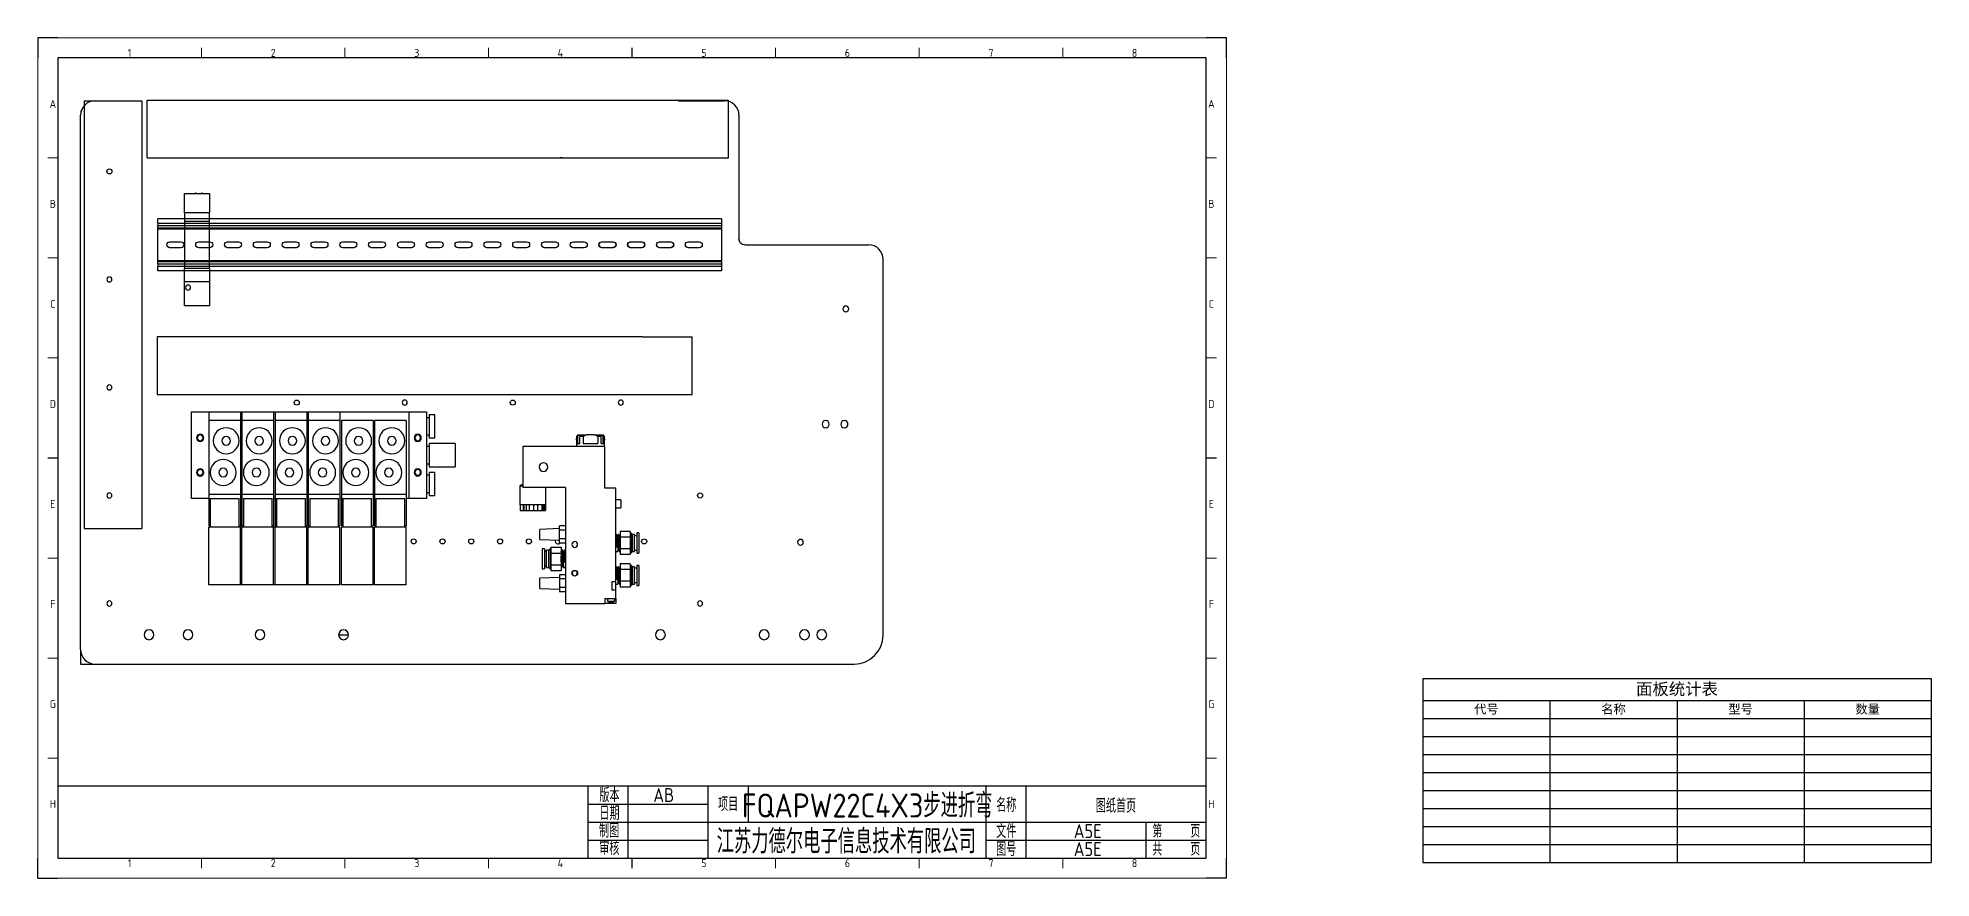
# Model space of a CAD drawing. Header units: millimetres. Extents: x -1494 to 5708, y 2764 to 5210.
# Drawn here: x 4703 to 5649, y 4101 to 4521 of the extents above; entities that cross this region are included whole.
import ezdxf
from ezdxf.enums import TextEntityAlignment as Align

# ---------------------------------------------------------------- set-up
doc = ezdxf.new("R2010")
doc.units = ezdxf.units.MM
doc.layers.add('5', color=7, linetype='Continuous', true_color=0xffffff)
for name, color, linetype in [('AE_BOR', 1, 'Continuous'), ('XREF', 7, 'Continuous'), ('图框_标题栏属性', 1, 'Continuous'), ('图框_标题栏文字', 6, 'Continuous')]:
    doc.layers.add(name, color=color, linetype=linetype)
doc.styles.add('ACGBTS', font='ISOCP.SHX')
doc.styles.get("Standard").update_dxf_attribs({"font": 'arial.ttf'})
doc.styles.add('工程字', font='gbenor.shx', dxfattribs={"bigfont": 'gbcbig.shx'})

# ---------------------------------------------------------------- blocks, each defined once
blk = doc.blocks.new('Border')
for p, q in [((584, 410), (10, 410)), ((10, 410), (10, 10)), ((584, 10), (584, 410)), ((10, 10), (584, 10))]:
    blk.add_line(p, q)
at = {"layer": 'AE_BOR', "color": 1, "lineweight": 30}
for p, q in [((10, 420), (0, 420)), ((0, 420), (0, 410)), ((594, 420), (584, 420)), ((594, 410), (594, 420)), ((297, 410), (297, 415)), ((5, 210), (10, 210)), ((584, 210), (589, 210)), ((0, 0), (0, 10)), ((297, 5), (297, 10)), ((594, 0), (594, 10)), ((0, 0), (10, 0)), ((594, 0), (584, 0))]:
    blk.add_line(p, q, dxfattribs=at)
at = {"layer": 'AE_BOR', "color": 1, "lineweight": 15}
for p, q in [((0, 420), (594, 420)), ((0, 0), (0, 420)), ((594, 420), (594, 0)), ((81.75, 410), (81.75, 415)), ((153.5, 410), (153.5, 415)), ((225.25, 410), (225.25, 415)), ((368.75, 410), (368.75, 415)), ((440.5, 410), (440.5, 415)), ((512.25, 410), (512.25, 415)), ((10, 360), (5, 360)), ((589, 360), (584, 360)), ((10, 310), (5, 310)), ((589, 310), (584, 310)), ((10, 260), (5, 260)), ((589, 260), (584, 260)), ((10, 160), (5, 160)), ((589, 160), (584, 160)), ((10, 110), (5, 110)), ((589, 110), (584, 110)), ((10, 60), (5, 60)), ((589, 60), (584, 60)), ((81.75, 5), (81.75, 10)), ((153.5, 5), (153.5, 10)), ((225.25, 5), (225.25, 10)), ((368.75, 5), (368.75, 10)), ((440.5, 5), (440.5, 10)), ((512.25, 5), (512.25, 10)), ((594, 0), (0, 0))]:
    blk.add_line(p, q, dxfattribs=at)
at = {"layer": 'AE_BOR', "color": 1, "lineweight": 15, "style": 'ACGBTS'}
for s, p in [('1', (45.875, 412.5)), ('2', (117.625, 412.5)), ('3', (189.375, 412.5)), ('4', (261.125, 412.5)), ('5', (332.875, 412.5)), ('6', (404.625, 412.5)), ('7', (476.375, 412.5)), ('8', (548.125, 412.5)), ('A', (7.5, 387)), ('A', (586.5, 387)), ('B', (7.5, 337)), ('B', (586.5, 337)), ('C', (7.5, 287)), ('C', (586.5, 287)), ('D', (7.5, 237)), ('D', (586.5, 237)), ('E', (7.5, 187)), ('E', (586.5, 187)), ('F', (7.5, 137)), ('F', (586.5, 137)), ('G', (7.5, 87)), ('G', (586.5, 87)), ('H', (7.5, 37)), ('H', (586.5, 37)), ('1', (45.875, 7.5)), ('2', (117.625, 7.5)), ('3', (189.375, 7.5)), ('4', (261.125, 7.5)), ('5', (332.875, 7.5)), ('6', (404.625, 7.5)), ('7', (476.375, 7.5)), ('8', (548.125, 7.5))]:
    blk.add_text(s, height=4, dxfattribs=at).set_placement(p, align=Align.MIDDLE)
blk = doc.blocks.new('TITLE3')
for p, q in [((-309, 0), (-309, 36)), ((-289, 0), (-289, 36)), ((-249, 0), (-249, 36)), ((-249, 0), (-249, 36)), ((-249, 0), (-249, 36)), ((-229, 36), (-229, 27)), ((-110, 0), (-110, 36)), ((-90, 0), (-90, 36)), ((-309, 27), (-249, 27)), ((-229, 27), (-229, 18)), ((-309, 18), (-248.01, 18)), ((-249, 18), (0, 18)), ((-30, 0), (-30, 18)), ((-309, 9), (-249, 9)), ((-289, 4.18), (-289, 4.18)), ((-289, 4.18), (-289, 4.18)), ((-110, 9), (0, 9))]:
    blk.add_line(p, q)
blk.add_lwpolyline([(-309, 36), (-574, 36), (-574, 0), (-309, 0)], close=True)
blk.add_lwpolyline([(-309, 0), (0, 0), (0, 36), (-309, 36)])
at = {"layer": '图框_标题栏属性', "style": '工程字'}
for tag, height, p in [('版本', 7, (-271.17, 31.5)), ('项目', 12, (-169.5, 27)), ('名称', 7, (-45.16, 26.53)), ('日期', 7, (-271.17, 22.5)), ('制图', 7, (-271.33, 13.69)), ('公司名称', 12, (-179.94, 9)), ('文件', 7, (-59.26, 13.5)), ('页数', 7, (-15, 13.5)), ('审核', 7, (-270.7, 4.72)), ('图号', 7, (-59.26, 4.5)), ('总数', 7, (-15, 4.5))]:
    blk.add_attdef(tag, text='', height=height, dxfattribs=at).set_placement(p, align=Align.MIDDLE)
at = {"layer": '图框_标题栏文字', "style": '工程字'}
for s, height, p in [('版本', 7, (-298.29, 31.5)), ('项目', 7, (-239, 27)), ('名称', 7, (-100, 26.53)), ('日期', 7, (-298.29, 22.5)), ('制图', 7, (-298.51, 13.69)), ('文件', 7, (-100, 13.5)), ('第    页', 6.5, (-15, 13.5)), ('审核', 7, (-298.37, 5.01)), ('图号', 7, (-100, 4.5)), ('共    页', 6.5, (-15, 4.5))]:
    blk.add_text(s, height=height, dxfattribs=at).set_placement(p, align=Align.MIDDLE_CENTER)
blk = doc.blocks.new('*T115')
at = {"layer": 'XREF', "color": 0, "linetype": 'ByBlock', "lineweight": -2, "transparency": 16777216}
for p, q in [((0, 0), (254, 0)), ((0, 0), (0, -92)), ((254, 0), (254, -92)), ((0, -11), (254, -11)), ((63.5, -11), (63.5, -92)), ((127, -11), (127, -92)), ((190.5, -11), (190.5, -92)), ((0, -20), (254, -20)), ((0, -29), (254, -29)), ((0, -38), (254, -38)), ((0, -47), (254, -47)), ((0, -56), (254, -56)), ((0, -65), (254, -65)), ((0, -74), (254, -74)), ((0, -83), (254, -83)), ((0, -92), (254, -92))]:
    blk.add_line(p, q, dxfattribs=at)
at = {"layer": 'XREF', "color": 0, "linetype": 'ByBlock', "transparency": 16777216, "attachment_point": 5}
for s, insert, char_height, width in [('{\\fSimSun|b0|i0|c134|p2;面板统计表}', (127, -5.5), 6, 251), ('{\\fSimSun|b0|i0|c134|p2;代号}', (31.75, -15.5), 4.5, 60.5), ('{\\fSimSun|b0|i0|c134|p2;名称}', (95.25, -15.5), 4.5, 60.5), ('{\\fSimSun|b0|i0|c134|p2;型号}', (158.75, -15.5), 4.5, 60.5), ('{\\fSimSun|b0|i0|c134|p2;数量}', (222.25, -15.5), 4.5, 60.5)]:
    blk.add_mtext(s, dxfattribs=dict(at, insert=insert, char_height=char_height, width=width))

msp = doc.modelspace()

# ---------------------------------------------------------------- linework, layer by layer
for p, q in [((4725.85, 4489.17), (4754.65, 4489.17)), ((4757.23, 4460.73), (4757.23, 4489.53)), ((5022.85, 4489.53), (5047.78, 4489.53)), ((5047.78, 4460.73), (5047.78, 4489.53)), ((5022.85, 4460.73), (5047.78, 4460.73)), ((5044.3, 4430.15), (5044.3, 4404.23)), ((5004.84, 4371.23), (4762.29, 4371.23)), ((4762.29, 4371.23), (4762.29, 4342.43)), ((5004.84, 4371.23), (5029.77, 4371.23)), ((5029.77, 4342.43), (5029.77, 4371.23)), ((4762.29, 4342.43), (5004.84, 4342.43)), ((5004.84, 4342.43), (5029.77, 4342.43))]:
    msp.add_line(p, q)
at = {"layer": '5', "color": 252}
for p, q in [((4725.85, 4489.17), (4725.85, 4275.41)), ((4754.65, 4489.17), (4754.65, 4275.41)), ((4757.23, 4489.53), (5022.85, 4489.53)), ((4724.05, 4484.13), (4724.38, 4484.13)), ((4757.23, 4460.73), (5022.85, 4460.73)), ((5044.3, 4430.15), (4762.65, 4430.15)), ((4762.65, 4427.99), (4762.65, 4430.15)), ((4762.65, 4427.99), (5044.3, 4427.99)), ((4762.65, 4427.99), (4762.65, 4426.62)), ((4762.65, 4425.67), (4762.65, 4426.62)), ((5044.3, 4426.62), (4762.65, 4426.62)), ((4762.65, 4425.67), (5044.3, 4425.67)), ((4762.65, 4424.99), (4762.65, 4425.67)), ((4762.65, 4409.39), (4762.65, 4424.99)), ((5044.3, 4424.99), (4762.65, 4424.99)), ((4975.77, 4425.67), (4975.77, 4424.99)), ((4768.71, 4418.7), (4774.15, 4418.7)), ((4774.15, 4415.68), (4768.71, 4415.68)), ((4783.11, 4418.7), (4788.55, 4418.7)), ((4788.55, 4415.68), (4783.11, 4415.68)), ((4797.51, 4418.7), (4802.95, 4418.7)), ((4802.95, 4415.68), (4797.51, 4415.68)), ((4811.91, 4418.7), (4817.35, 4418.7)), ((4817.35, 4415.68), (4811.91, 4415.68)), ((4826.31, 4418.7), (4831.75, 4418.7)), ((4831.75, 4415.68), (4826.31, 4415.68)), ((4840.71, 4418.7), (4846.15, 4418.7)), ((4846.15, 4415.68), (4840.71, 4415.68)), ((4855.11, 4418.7), (4860.55, 4418.7)), ((4860.55, 4415.68), (4855.11, 4415.68)), ((4869.51, 4418.7), (4874.95, 4418.7)), ((4874.95, 4415.68), (4869.51, 4415.68)), ((4883.91, 4418.7), (4889.35, 4418.7)), ((4889.35, 4415.68), (4883.91, 4415.68)), ((4898.31, 4418.7), (4903.75, 4418.7)), ((4903.75, 4415.68), (4898.31, 4415.68)), ((4912.71, 4418.7), (4918.15, 4418.7)), ((4918.15, 4415.68), (4912.71, 4415.68)), ((4927.11, 4418.7), (4932.55, 4418.7)), ((4932.55, 4415.68), (4927.11, 4415.68)), ((4941.51, 4418.7), (4946.95, 4418.7)), ((4946.95, 4415.68), (4941.51, 4415.68)), ((4955.91, 4418.7), (4961.35, 4418.7)), ((4961.35, 4415.68), (4955.91, 4415.68)), ((4975.6, 4415.68), (4970.16, 4415.68)), ((4970.31, 4418.7), (4975.75, 4418.7)), ((4975.75, 4415.68), (4970.31, 4415.68)), ((4984.56, 4418.7), (4990, 4418.7)), ((4990, 4415.68), (4984.56, 4415.68)), ((4984.71, 4418.7), (4990.15, 4418.7)), ((4990.15, 4415.68), (4984.71, 4415.68)), ((4998.96, 4418.7), (5004.4, 4418.7)), ((5004.4, 4415.68), (4998.96, 4415.68)), ((4999, 4418.7), (5004.44, 4418.7)), ((5004.44, 4415.68), (4999, 4415.68)), ((4999.11, 4418.7), (5004.55, 4418.7)), ((5004.55, 4415.68), (4999.11, 4415.68)), ((5013.4, 4418.7), (5018.84, 4418.7)), ((5018.84, 4415.68), (5013.4, 4415.68)), ((5013.51, 4418.7), (5018.95, 4418.7)), ((5018.95, 4415.68), (5013.51, 4415.68)), ((5027.8, 4418.7), (5033.24, 4418.7)), ((5033.24, 4415.68), (5027.8, 4415.68)), ((4762.65, 4408.7), (4762.65, 4409.39)), ((4762.65, 4409.39), (5044.3, 4409.39)), ((5044.3, 4408.7), (4762.65, 4408.7)), ((4762.65, 4407.75), (4762.65, 4408.7)), ((4762.65, 4407.75), (5044.3, 4407.75)), ((4762.65, 4407.75), (4762.65, 4406.39)), ((5044.3, 4406.39), (4762.65, 4406.39)), ((4762.65, 4404.23), (4762.65, 4406.39)), ((5044.3, 4404.23), (4762.65, 4404.23)), ((4779.49, 4333.65), (4788.13, 4333.65)), ((4779.49, 4290.45), (4779.49, 4333.65)), ((4788.13, 4333.65), (4788.13, 4329.33)), ((4788.13, 4333.65), (4803.97, 4333.65)), ((4803.97, 4329.33), (4788.13, 4329.33)), ((4803.97, 4329.33), (4788.13, 4329.33)), ((4788.13, 4329.33), (4788.13, 4292.61)), ((4803.97, 4333.65), (4804.69, 4333.65)), ((4803.97, 4333.65), (4803.97, 4329.33)), ((4803.97, 4329.33), (4803.97, 4292.61)), ((4804.69, 4333.65), (4804.69, 4329.33)), ((4804.69, 4333.65), (4820.53, 4333.65)), ((4820.53, 4329.33), (4804.69, 4329.33)), ((4820.53, 4329.33), (4804.69, 4329.33)), ((4804.69, 4329.33), (4804.69, 4292.61)), ((4820.53, 4333.65), (4820.53, 4329.33)), ((4820.53, 4333.65), (4821.25, 4333.65)), ((4820.53, 4329.33), (4820.53, 4292.61)), ((4821.25, 4333.65), (4821.25, 4329.33)), ((4821.25, 4333.65), (4837.09, 4333.65)), ((4837.09, 4329.33), (4821.25, 4329.33)), ((4837.09, 4329.33), (4821.25, 4329.33)), ((4821.25, 4329.33), (4821.25, 4292.61)), ((4837.09, 4333.65), (4837.81, 4333.65)), ((4837.09, 4333.65), (4837.09, 4329.33)), ((4837.09, 4329.33), (4837.09, 4292.61)), ((4837.81, 4333.65), (4837.81, 4329.33)), ((4837.81, 4333.65), (4853.65, 4333.65)), ((4853.65, 4329.33), (4837.81, 4329.33)), ((4837.81, 4329.33), (4837.81, 4292.61)), ((4853.65, 4329.33), (4837.81, 4329.33)), ((4853.65, 4333.65), (4853.65, 4329.33)), ((4853.65, 4333.65), (4888.21, 4333.65)), ((4853.65, 4329.33), (4853.65, 4292.61)), ((4870.21, 4329.33), (4854.37, 4329.33)), ((4854.37, 4329.33), (4854.37, 4292.61)), ((4870.21, 4329.33), (4870.21, 4292.61)), ((4870.93, 4329.33), (4870.93, 4292.61)), ((4886.77, 4329.33), (4870.93, 4329.33)), ((4886.77, 4329.33), (4886.77, 4292.61)), ((4888.21, 4290.45), (4888.21, 4333.65)), ((4888.21, 4333.65), (4896.85, 4333.65)), ((4896.85, 4333.65), (4896.85, 4290.45)), ((4898.29, 4330.77), (4896.85, 4330.77)), ((4901.17, 4332.21), (4898.29, 4332.21)), ((4898.29, 4332.21), (4898.29, 4320.69)), ((4901.17, 4320.69), (4901.17, 4332.21)), ((4896.85, 4322.13), (4898.29, 4322.13)), ((4898.29, 4316.37), (4896.85, 4316.37)), ((4898.29, 4320.69), (4901.17, 4320.69)), ((4911.25, 4317.81), (4898.29, 4317.81)), ((4898.29, 4317.81), (4898.29, 4306.29)), ((4911.25, 4317.81), (4911.25, 4306.29)), ((4896.85, 4307.73), (4898.29, 4307.73)), ((4898.29, 4306.29), (4911.25, 4306.29)), ((4898.29, 4301.97), (4896.85, 4301.97)), ((4901.17, 4303.41), (4898.29, 4303.41)), ((4898.29, 4303.41), (4898.29, 4291.89)), ((4901.17, 4291.89), (4901.17, 4303.41)), ((4788.13, 4290.45), (4779.49, 4290.45)), ((4788.13, 4292.61), (4803.97, 4292.61)), ((4788.13, 4292.61), (4788.13, 4276.77)), ((4788.13, 4292.61), (4803.97, 4292.61)), ((4788.85, 4290.45), (4788.85, 4276.05)), ((4788.85, 4290.45), (4796.05, 4290.45)), ((4796.05, 4290.45), (4803.25, 4290.45)), ((4803.25, 4276.05), (4803.25, 4290.45)), ((4803.97, 4292.61), (4803.97, 4276.77)), ((4804.69, 4290.45), (4803.97, 4290.45)), ((4804.69, 4292.61), (4804.69, 4276.77)), ((4804.69, 4292.61), (4820.53, 4292.61)), ((4804.69, 4292.61), (4820.53, 4292.61)), ((4805.41, 4290.45), (4805.41, 4276.05)), ((4805.41, 4290.45), (4812.61, 4290.45)), ((4812.61, 4290.45), (4819.81, 4290.45)), ((4819.81, 4276.05), (4819.81, 4290.45)), ((4820.53, 4292.61), (4820.53, 4276.77)), ((4821.25, 4290.45), (4820.53, 4290.45)), ((4821.25, 4292.61), (4837.09, 4292.61)), ((4821.25, 4292.61), (4821.25, 4276.77)), ((4821.25, 4292.61), (4837.09, 4292.61)), ((4821.97, 4290.45), (4821.97, 4276.05)), ((4821.97, 4290.45), (4829.17, 4290.45)), ((4829.17, 4290.45), (4836.37, 4290.45)), ((4836.37, 4276.05), (4836.37, 4290.45)), ((4837.09, 4292.61), (4837.09, 4276.77)), ((4837.81, 4290.45), (4837.09, 4290.45)), ((4837.81, 4292.61), (4853.65, 4292.61)), ((4837.81, 4292.61), (4853.65, 4292.61)), ((4837.81, 4292.61), (4837.81, 4276.77)), ((4838.53, 4290.45), (4838.53, 4276.05)), ((4838.53, 4290.45), (4845.73, 4290.45)), ((4845.73, 4290.45), (4852.93, 4290.45)), ((4852.93, 4276.05), (4852.93, 4290.45)), ((4853.65, 4292.61), (4853.65, 4276.77)), ((4854.37, 4290.45), (4853.65, 4290.45)), ((4854.37, 4292.61), (4870.21, 4292.61)), ((4854.37, 4292.61), (4854.37, 4276.77)), ((4854.37, 4292.61), (4870.21, 4292.61)), ((4855.09, 4290.45), (4855.09, 4276.05)), ((4855.09, 4290.45), (4862.29, 4290.45)), ((4862.29, 4290.45), (4869.49, 4290.45)), ((4869.49, 4276.05), (4869.49, 4290.45)), ((4870.21, 4292.61), (4870.21, 4276.77)), ((4870.93, 4290.45), (4870.21, 4290.45)), ((4870.93, 4292.61), (4886.77, 4292.61)), ((4870.93, 4292.61), (4886.77, 4292.61)), ((4870.93, 4292.61), (4870.93, 4276.77)), ((4871.65, 4290.45), (4871.65, 4276.05)), ((4871.65, 4290.45), (4878.85, 4290.45)), ((4878.85, 4290.45), (4886.05, 4290.45)), ((4886.05, 4276.05), (4886.05, 4290.45)), ((4886.77, 4292.61), (4886.77, 4276.77)), ((4888.21, 4290.45), (4886.77, 4290.45)), ((4896.85, 4290.45), (4888.21, 4290.45)), ((4896.85, 4293.33), (4898.29, 4293.33)), ((4898.29, 4291.89), (4901.17, 4291.89)), ((4725.85, 4275.41), (4754.65, 4275.41)), ((4788.13, 4276.77), (4788.85, 4276.77)), ((4803.97, 4276.05), (4788.13, 4276.05)), ((4788.13, 4247.25), (4788.13, 4276.05)), ((4803.25, 4276.77), (4803.97, 4276.77)), ((4803.97, 4247.25), (4803.97, 4276.05)), ((4804.69, 4276.05), (4803.97, 4276.05)), ((4804.69, 4276.77), (4805.41, 4276.77)), ((4820.53, 4276.05), (4804.69, 4276.05)), ((4804.69, 4247.25), (4804.69, 4276.05)), ((4819.81, 4276.77), (4820.53, 4276.77)), ((4821.25, 4276.05), (4820.53, 4276.05)), ((4820.53, 4247.25), (4820.53, 4276.05)), ((4821.25, 4276.77), (4821.97, 4276.77)), ((4837.09, 4276.05), (4821.25, 4276.05)), ((4821.25, 4247.25), (4821.25, 4276.05)), ((4836.37, 4276.77), (4837.09, 4276.77)), ((4837.09, 4247.25), (4837.09, 4276.05)), ((4837.81, 4276.05), (4837.09, 4276.05)), ((4837.81, 4276.77), (4838.53, 4276.77)), ((4837.81, 4247.25), (4837.81, 4276.05)), ((4853.65, 4276.05), (4837.81, 4276.05)), ((4852.93, 4276.77), (4853.65, 4276.77)), ((4853.65, 4247.25), (4853.65, 4276.05)), ((4854.37, 4276.77), (4855.09, 4276.77)), ((4854.37, 4247.25), (4854.37, 4276.05)), ((4870.21, 4276.05), (4854.37, 4276.05)), ((4869.49, 4276.77), (4870.21, 4276.77)), ((4870.21, 4247.25), (4870.21, 4276.05)), ((4870.93, 4276.77), (4871.65, 4276.77)), ((4870.93, 4247.25), (4870.93, 4276.05)), ((4886.77, 4276.05), (4870.93, 4276.05)), ((4886.05, 4276.77), (4886.77, 4276.77)), ((4886.77, 4247.25), (4886.77, 4276.05)), ((4803.97, 4247.25), (4788.13, 4247.25)), ((4804.69, 4247.25), (4803.97, 4247.25)), ((4820.53, 4247.25), (4804.69, 4247.25)), ((4821.25, 4247.25), (4820.53, 4247.25)), ((4837.09, 4247.25), (4821.25, 4247.25)), ((4837.81, 4247.25), (4837.09, 4247.25)), ((4853.65, 4247.25), (4837.81, 4247.25)), ((4870.21, 4247.25), (4854.37, 4247.25)), ((4886.77, 4247.25), (4870.93, 4247.25)), ((4857.89, 4222.08), (4853.01, 4222.08)), ((4724.05, 4214.85), (4724.05, 4207.65)), ((4724.05, 4207.65), (4731.25, 4207.65))]:
    msp.add_line(p, q, dxfattribs=at)
at = {"layer": '5', "color": 11}
for p, q in [((4731.25, 4489.17), (4749.25, 4489.17)), ((5022.85, 4489.17), (5045.89, 4489.17)), ((4724.05, 4214.85), (4724.05, 4481.97)), ((5053.09, 4481.97), (5053.09, 4420.05)), ((5055.97, 4417.17), (5117.89, 4417.17)), ((5125.09, 4222.05), (5125.09, 4409.97)), ((4731.25, 4207.65), (5110.69, 4207.65))]:
    msp.add_line(p, q, dxfattribs=at)
at = {"layer": '5', "color": 7}
for p, q in [((4776.02, 4433.1), (4776.02, 4442.82)), ((4776.02, 4442.82), (4788.55, 4442.82)), ((4788.55, 4442.82), (4788.55, 4433.1)), ((4788.55, 4433.1), (4776.02, 4433.1)), ((4776.02, 4433.1), (4776.02, 4429)), ((4776.02, 4429), (4776.02, 4405.38)), ((4776.02, 4429), (4788.55, 4429)), ((4788.55, 4429), (4788.55, 4433.1)), ((4788.55, 4405.38), (4788.55, 4429)), ((4788.55, 4405.38), (4776.02, 4405.38)), ((4776.02, 4398.9), (4776.02, 4405.38)), ((4788.55, 4405.38), (4788.55, 4398.9)), ((4776.02, 4398.9), (4788.55, 4398.9)), ((4776.02, 4386.66), (4776.02, 4398.9)), ((4788.55, 4398.9), (4788.55, 4386.66)), ((4788.55, 4386.66), (4776.02, 4386.66)), ((4945.09, 4316.37), (4945.09, 4295.85)), ((4986.13, 4316.37), (4945.09, 4316.37)), ((4972.63, 4322.13), (4971.91, 4321.41)), ((4971.91, 4321.41), (4971.91, 4320.44)), ((4972.09, 4321.41), (4971.91, 4321.41)), ((4971.91, 4319.74), (4971.91, 4316.37)), ((4972.62, 4321.95), (4972.09, 4321.41)), ((4972.09, 4317.81), (4972.09, 4321.41)), ((4972.09, 4317.81), (4973.63, 4317.81)), ((4974.04, 4321.95), (4972.62, 4321.95)), ((4972.62, 4317.81), (4972.62, 4321.95)), ((4972.63, 4322.13), (4976.95, 4322.13)), ((4973.63, 4321.41), (4974.04, 4321.95)), ((4975.25, 4321.41), (4973.63, 4321.41)), ((4973.63, 4317.81), (4973.63, 4321.41)), ((4975.25, 4321.41), (4975.25, 4317.81)), ((4975.25, 4317.81), (4982.6, 4317.81)), ((4980.91, 4322.13), (4976.95, 4322.13)), ((4980.91, 4322.13), (4985.23, 4322.13)), ((4982.6, 4321.41), (4982.6, 4317.81)), ((4984.23, 4321.41), (4982.6, 4321.41)), ((4985.24, 4321.95), (4983.82, 4321.95)), ((4983.82, 4321.95), (4984.23, 4321.41)), ((4984.23, 4317.81), (4984.23, 4321.41)), ((4984.23, 4317.81), (4985.77, 4317.81)), ((4985.95, 4321.41), (4985.23, 4322.13)), ((4985.24, 4317.81), (4985.24, 4321.95)), ((4985.77, 4321.41), (4985.24, 4321.95)), ((4985.77, 4317.81), (4985.77, 4321.41)), ((4985.77, 4321.41), (4985.95, 4321.41)), ((4985.95, 4320.44), (4985.95, 4321.41)), ((4985.95, 4316.37), (4985.95, 4319.73)), ((4986.13, 4295.49), (4986.13, 4316.37)), ((4944.37, 4297.29), (4943.65, 4296.57)), ((4943.65, 4296.57), (4943.65, 4287.21)), ((4945.09, 4296.57), (4943.65, 4296.57)), ((4944.37, 4297.29), (4945.09, 4297.29)), ((4943.65, 4287.21), (4943.81, 4287.21)), ((4943.81, 4287.21), (4943.81, 4284.33)), ((4948.21, 4287.21), (4943.81, 4287.21)), ((4966.33, 4295.85), (4945.09, 4295.85)), ((4945.28, 4287.21), (4945.28, 4284.33)), ((4945.54, 4287.21), (4945.54, 4284.33)), ((4946.74, 4287.21), (4946.74, 4284.33)), ((4948.21, 4287.21), (4948.21, 4284.33)), ((4954.53, 4287.21), (4948.21, 4287.21)), ((4950.32, 4287.21), (4950.32, 4284.33)), ((4952.34, 4287.21), (4952.34, 4284.33)), ((4952.42, 4287.21), (4952.42, 4284.33)), ((4954.53, 4287.21), (4954.53, 4284.33)), ((4956.61, 4287.21), (4954.53, 4287.21)), ((4955.17, 4287.21), (4955.17, 4284.33)), ((4955.47, 4287.21), (4955.47, 4284.33)), ((4955.81, 4287.21), (4955.81, 4284.33)), ((4956.45, 4287.21), (4956.45, 4284.33)), ((4956.61, 4287.21), (4956.61, 4295.85)), ((4966.33, 4295.85), (4966.33, 4237.89)), ((4991.53, 4295.49), (4986.13, 4295.49)), ((4991.53, 4248.75), (4991.53, 4295.49)), ((4994.05, 4289.73), (4991.53, 4289.73)), ((4994.05, 4289.73), (4994.05, 4285.77)), ((4943.81, 4284.33), (4945.28, 4284.33)), ((4945.28, 4284.33), (4945.54, 4284.33)), ((4945.54, 4284.33), (4946.74, 4284.33)), ((4946.74, 4284.33), (4948.21, 4284.33)), ((4948.21, 4284.33), (4950.32, 4284.33)), ((4950.32, 4284.33), (4952.34, 4284.33)), ((4952.34, 4284.33), (4952.42, 4284.33)), ((4952.42, 4284.33), (4954.53, 4284.33)), ((4954.53, 4284.33), (4955.17, 4284.33)), ((4955.17, 4284.33), (4955.47, 4284.33)), ((4955.47, 4284.33), (4955.81, 4284.33)), ((4955.81, 4284.33), (4956.45, 4284.33)), ((4991.53, 4285.77), (4994.05, 4285.77)), ((4963.45, 4275.33), (4953.61, 4274.97)), ((4953.61, 4269.92), (4953.61, 4274.97)), ((4953.61, 4269.92), (4963.45, 4269.57)), ((4966.33, 4276.77), (4963.45, 4276.77)), ((4963.45, 4274.61), (4963.45, 4276.77)), ((4963.45, 4270.29), (4963.45, 4274.61)), ((4966.33, 4274.61), (4963.45, 4274.61)), ((4963.45, 4268.13), (4963.45, 4270.29)), ((4966.33, 4270.29), (4963.45, 4270.29)), ((4966.33, 4268.13), (4963.45, 4268.13)), ((4991.86, 4272.45), (4991.53, 4272.45)), ((4992.45, 4271.82), (4992.23, 4271.82)), ((4992.94, 4272.45), (4992.81, 4272.45)), ((4993.53, 4271.82), (4993.31, 4271.82)), ((4998.73, 4273.95), (4993.69, 4273.95)), ((4993.69, 4273.95), (4993.69, 4271.04)), ((4993.69, 4271.04), (4993.69, 4265.22)), ((4998.73, 4271.04), (4993.69, 4271.04)), ((4998.73, 4273.95), (4998.73, 4272.49)), ((4999.09, 4273.17), (4998.73, 4273.17)), ((4998.73, 4272.49), (4998.73, 4271.04)), ((4998.73, 4271.04), (4998.73, 4268.13)), ((4998.73, 4268.13), (4998.73, 4265.22)), ((4999.81, 4272.45), (4999.09, 4273.17)), ((4999.09, 4273.17), (4999.09, 4263.09)), ((5000.89, 4272.45), (4999.81, 4272.45)), ((4999.81, 4263.81), (4999.81, 4272.45)), ((5000.89, 4263.81), (5000.89, 4272.45)), ((5001.97, 4271.73), (5000.89, 4271.73)), ((5003.05, 4273.17), (5001.97, 4273.17)), ((5001.97, 4273.17), (5001.97, 4263.09)), ((5003.05, 4273.17), (5003.05, 4263.09)), ((4955.89, 4265.25), (4954.81, 4265.25)), ((4954.81, 4265.25), (4954.81, 4255.17)), ((4955.89, 4265.25), (4955.89, 4255.17)), ((4956.97, 4263.81), (4955.89, 4263.81)), ((4958.05, 4264.53), (4956.97, 4264.53)), ((4956.97, 4255.89), (4956.97, 4264.53)), ((4958.77, 4265.25), (4958.05, 4264.53)), ((4958.05, 4255.89), (4958.05, 4264.53)), ((4959.13, 4265.25), (4958.77, 4265.25)), ((4958.77, 4265.25), (4958.77, 4255.17)), ((4959.13, 4266.03), (4964.17, 4266.03)), ((4959.13, 4266.03), (4959.13, 4264.57)), ((4959.13, 4264.57), (4959.13, 4263.12)), ((4959.13, 4263.12), (4959.13, 4260.21)), ((4959.13, 4263.12), (4964.17, 4263.12)), ((4959.13, 4260.21), (4959.13, 4257.3)), ((4964.17, 4266.03), (4964.17, 4263.12)), ((4964.17, 4263.12), (4964.17, 4257.3)), ((4964.55, 4263.9), (4964.33, 4263.9)), ((4965.04, 4264.53), (4964.91, 4264.53)), ((4966.33, 4258.32), (4965.39, 4258.32)), ((4965.63, 4263.9), (4965.41, 4263.9)), ((4965.98, 4258.6), (4965.75, 4258.6)), ((4966.33, 4264.53), (4966, 4264.53)), ((4991.53, 4266.24), (4992.47, 4266.24)), ((4991.53, 4263.81), (4992.4, 4263.81)), ((4991.88, 4266.52), (4992.11, 4266.52)), ((4992.77, 4264.44), (4992.99, 4264.44)), ((4993.36, 4263.81), (4993.48, 4263.81)), ((4998.73, 4265.22), (4993.69, 4265.22)), ((4993.69, 4265.22), (4993.69, 4262.31)), ((4998.73, 4262.31), (4993.69, 4262.31)), ((4998.73, 4265.22), (4998.73, 4263.76)), ((4998.73, 4263.76), (4998.73, 4262.31)), ((4998.73, 4263.09), (4999.09, 4263.09)), ((4999.09, 4263.09), (4999.81, 4263.81)), ((4999.81, 4263.81), (5000.89, 4263.81)), ((5000.89, 4264.53), (5001.97, 4264.53)), ((5001.97, 4263.09), (5003.05, 4263.09)), ((4963.45, 4250.85), (4953.61, 4250.5)), ((4953.61, 4245.44), (4953.61, 4250.5)), ((4954.81, 4255.17), (4955.89, 4255.17)), ((4955.89, 4256.61), (4956.97, 4256.61)), ((4956.97, 4255.89), (4958.05, 4255.89)), ((4958.05, 4255.89), (4958.77, 4255.17)), ((4958.77, 4255.17), (4959.13, 4255.17)), ((4959.13, 4257.3), (4959.13, 4255.84)), ((4959.13, 4257.3), (4964.17, 4257.3)), ((4959.13, 4255.84), (4959.13, 4254.39)), ((4959.13, 4254.39), (4964.17, 4254.39)), ((4966.33, 4252.28), (4963.45, 4252.28)), ((4963.45, 4252.28), (4963.45, 4250.23)), ((4963.45, 4250.23), (4963.45, 4245.91)), ((4966.33, 4250.23), (4963.45, 4250.23)), ((4964.17, 4257.3), (4964.17, 4254.39)), ((4964.38, 4255.89), (4964.5, 4255.89)), ((4964.87, 4256.52), (4965.08, 4256.52)), ((4965.46, 4255.89), (4966.33, 4255.89)), ((4991.53, 4248.75), (4989.51, 4248.75)), ((4989.51, 4248.75), (4989.51, 4244.51)), ((4991.86, 4256.25), (4991.53, 4256.25)), ((4991.53, 4250.04), (4992.47, 4250.04)), ((4991.53, 4244.51), (4991.53, 4248.75)), ((4991.88, 4250.32), (4992.11, 4250.32)), ((4992.45, 4255.62), (4992.23, 4255.62)), ((4992.94, 4256.25), (4992.81, 4256.25)), ((4993.53, 4255.62), (4993.31, 4255.62)), ((4993.69, 4257.75), (4993.69, 4254.84)), ((4998.73, 4257.75), (4993.69, 4257.75)), ((4998.73, 4254.84), (4993.69, 4254.84)), ((4993.69, 4254.84), (4993.69, 4249.02)), ((4998.73, 4249.02), (4993.69, 4249.02)), ((4993.69, 4249.02), (4993.69, 4246.11)), ((4998.73, 4257.75), (4998.73, 4256.29)), ((4999.09, 4256.97), (4998.73, 4256.97)), ((4998.73, 4256.29), (4998.73, 4254.84)), ((4998.73, 4254.84), (4998.73, 4251.93)), ((4998.73, 4251.93), (4998.73, 4249.02)), ((4998.73, 4249.02), (4998.73, 4247.56)), ((4999.81, 4256.25), (4999.09, 4256.97)), ((4999.09, 4256.97), (4999.09, 4246.89)), ((5000.89, 4256.25), (4999.81, 4256.25)), ((4999.81, 4247.61), (4999.81, 4256.25)), ((5000.89, 4247.61), (5000.89, 4256.25)), ((5001.97, 4255.53), (5000.89, 4255.53)), ((5003.05, 4256.97), (5001.97, 4256.97)), ((5001.97, 4256.97), (5001.97, 4246.89)), ((5003.05, 4256.97), (5003.05, 4246.89)), ((4953.61, 4245.44), (4963.45, 4245.09)), ((4966.33, 4245.91), (4963.45, 4245.91)), ((4963.45, 4245.91), (4963.45, 4243.65)), ((4966.33, 4243.65), (4963.45, 4243.65)), ((4986.13, 4240.41), (4991.53, 4240.41)), ((4986.13, 4240.41), (4986.13, 4237.89)), ((4987.39, 4240.41), (4987.39, 4239.33)), ((4987.43, 4239.33), (4987.39, 4239.33)), ((4987.43, 4239.33), (4987.43, 4239.02)), ((4991.53, 4244.51), (4989.51, 4244.51)), ((4990.99, 4239.33), (4990.95, 4239.33)), ((4990.95, 4239.02), (4990.95, 4239.33)), ((4990.99, 4239.33), (4990.99, 4240.41)), ((4991.53, 4247.61), (4992.4, 4247.61)), ((4991.53, 4240.41), (4991.53, 4244.51)), ((4991.53, 4240.41), (4991.53, 4237.89)), ((4992.77, 4248.24), (4992.99, 4248.24)), ((4993.36, 4247.61), (4993.48, 4247.61)), ((4998.73, 4246.11), (4993.69, 4246.11)), ((4998.73, 4247.56), (4998.73, 4246.11)), ((4998.73, 4246.89), (4999.09, 4246.89)), ((4999.09, 4246.89), (4999.81, 4247.61)), ((4999.81, 4247.61), (5000.89, 4247.61)), ((5000.89, 4248.33), (5001.97, 4248.33)), ((5001.97, 4246.89), (5003.05, 4246.89)), ((4966.33, 4237.89), (4986.13, 4237.89)), ((4988.83, 4237.89), (4986.13, 4237.89)), ((4987.43, 4239.02), (4990.95, 4239.02)), ((4988.81, 4238.71), (4988.81, 4238.44)), ((4988.82, 4238.71), (4988.82, 4238.44)), ((4988.83, 4238.71), (4988.83, 4237.89)), ((4991.53, 4237.89), (4988.83, 4237.89)), ((4989.53, 4238.43), (4989.53, 4238.7))]:
    msp.add_line(p, q, dxfattribs=at)
at = {"layer": '5', "color": 11}
for centre in [(4738.45, 4453.89), (4832.05, 4338.33), (4940.05, 4338.33), (5033.65, 4291.89), (4890.51, 4268.92), (4904.91, 4268.92), (4919.31, 4268.92), (4933.71, 4268.92), (4948.11, 4268.92), (5005.71, 4268.92)]:
    msp.add_circle(centre, 1.26, dxfattribs=at)
at = {"layer": '5', "color": 11, "extrusion": (0, 0, -1)}
for centre, radius in [((-4738.45, 4399.89), 1.26), ((-4777.74, 4395.8), 1.26), ((-5106.5, 4385.15), 1.44), ((-4738.45, 4345.89), 1.26), ((-4886.05, 4338.33), 1.26), ((-4994.05, 4338.33), 1.26), ((-5096.42, 4327.55), 1.8), ((-5105.78, 4327.55), 1.8), ((-4783.81, 4320.69), 1.44), ((-4892.53, 4320.69), 1.44), ((-4783.81, 4303.41), 1.44), ((-4892.53, 4303.41), 1.44), ((-4738.45, 4291.89), 1.26), ((-5083.82, 4268.51), 1.44), ((-4971.01, 4253.01), 1.26), ((-4738.45, 4237.89), 1.26), ((-5033.65, 4237.89), 1.26), ((-4758.25, 4222.26), 2.45), ((-4777.69, 4222.26), 2.45), ((-4813.69, 4222.26), 2.45), ((-4855.45, 4222.26), 2.45), ((-5013.85, 4222.26), 2.45), ((-5065.69, 4222.26), 2.45), ((-5085.85, 4222.26), 2.45), ((-5094.49, 4222.26), 2.45)]:
    msp.add_circle(centre, radius, dxfattribs=at)
at = {"layer": '5', "color": 252, "extrusion": (0, 0, -1)}
for centre, radius in [((-4796.77, 4319.25), 6.48), ((-4813.33, 4319.25), 6.48), ((-4829.89, 4319.25), 6.48), ((-4846.45, 4319.25), 6.48), ((-4863.01, 4319.25), 6.48), ((-4879.57, 4319.25), 6.48), ((-4783.81, 4320.69), 1.8), ((-4796.77, 4319.25), 2.16), ((-4813.33, 4319.25), 2.16), ((-4829.89, 4319.25), 2.16), ((-4846.45, 4319.25), 2.16), ((-4863.01, 4319.25), 2.16), ((-4879.57, 4319.25), 2.16), ((-4892.53, 4320.69), 1.8), ((-4795.33, 4303.41), 6.48), ((-4795.33, 4303.41), 2.16), ((-4811.89, 4303.41), 6.48), ((-4811.89, 4303.41), 2.16), ((-4828.45, 4303.41), 6.48), ((-4828.45, 4303.41), 2.16), ((-4845.01, 4303.41), 6.48), ((-4845.01, 4303.41), 2.16), ((-4861.57, 4303.41), 6.48), ((-4861.57, 4303.41), 2.16), ((-4878.13, 4303.41), 6.48), ((-4878.13, 4303.41), 2.16), ((-4783.81, 4303.41), 1.8), ((-4892.53, 4303.41), 1.8)]:
    msp.add_circle(centre, radius, dxfattribs=at)
at = {"layer": '5', "color": 7, "extrusion": (0, 0, -1)}
for centre, radius in [((-4955.35, 4306.11), 2.16), ((-4971.01, 4267.41), 1.44)]:
    msp.add_circle(centre, radius, dxfattribs=at)
at = {"layer": '5', "color": 7}
msp.add_circle((4971.01, 4253.01), 1.44, dxfattribs=at)
at = {"layer": '5', "color": 11}
for centre, radius, start, end in [((4731.25, 4481.97), 7.2, 90, 180), ((5045.89, 4481.97), 7.2, 0, 90), ((5117.89, 4409.97), 7.2, 0, 90), ((4962.51, 4268.92), 1.26, 145.24312, 270), ((4962.51, 4268.92), 1.26, 270, 321.0525), ((5110.69, 4222.05), 14.4, 270, 0), ((4731.25, 4214.85), 7.2, 180, 270)]:
    msp.add_arc(centre, radius, start, end, dxfattribs=at)
at = {"layer": '5', "color": 11, "extrusion": (0, 0, -1)}
for centre, radius, start, end in [((-4964.21, 4461.66), 1.08, 270.00002, 299.93065), ((-4964.21, 4461.66), 1.08, 240.06939, 270.00002), ((-5055.97, 4420.05), 2.88, 270, 0)]:
    msp.add_arc(centre, radius, start, end, dxfattribs=at)
at = {"layer": '5', "color": 252, "extrusion": (0, 0, -1)}
for centre, start, end in [((-4783.08, 4443.28), 342.25593, 0), ((-4783.08, 4443.28), 180, 197.74407), ((-4768.71, 4417.19), 270, 90), ((-4774.15, 4417.19), 90, 270), ((-4783.11, 4417.19), 270, 90), ((-4788.55, 4417.19), 90, 270), ((-4797.51, 4417.19), 270, 90), ((-4802.95, 4417.19), 90, 270), ((-4811.91, 4417.19), 270, 90), ((-4817.35, 4417.19), 90, 270), ((-4826.31, 4417.19), 270, 90), ((-4831.75, 4417.19), 90, 270), ((-4840.71, 4417.19), 270, 90), ((-4846.15, 4417.19), 90, 270), ((-4855.11, 4417.19), 270, 90), ((-4860.55, 4417.19), 90, 270), ((-4869.51, 4417.19), 270, 90), ((-4874.95, 4417.19), 90, 270), ((-4883.91, 4417.19), 270, 90), ((-4889.35, 4417.19), 90, 270), ((-4898.31, 4417.19), 270, 90), ((-4903.75, 4417.19), 90, 270), ((-4912.71, 4417.19), 270, 90), ((-4918.15, 4417.19), 90, 270), ((-4927.11, 4417.19), 270, 90), ((-4932.55, 4417.19), 90, 270), ((-4941.51, 4417.19), 270, 90), ((-4946.95, 4417.19), 90, 270), ((-4955.91, 4417.19), 270, 90), ((-4961.35, 4417.19), 90, 270), ((-4970.31, 4417.19), 270, 90), ((-4975.75, 4417.19), 90, 90.54568), ((-4975.75, 4417.19), 269.45432, 270), ((-4975.75, 4417.19), 90.54568, 269.45432), ((-4984.56, 4417.19), 270, 90), ((-4984.71, 4417.19), 270, 90), ((-4990, 4417.19), 90, 270), ((-4990.15, 4417.19), 90, 270), ((-4998.96, 4417.19), 270, 90), ((-4999, 4417.19), 270, 90), ((-4999.11, 4417.19), 270, 90), ((-5004.4, 4417.19), 90, 90.54568), ((-5004.4, 4417.19), 269.45432, 270), ((-5004.4, 4417.19), 90.54568, 269.45432), ((-5004.44, 4417.19), 90, 270), ((-5004.55, 4417.19), 90, 270), ((-5013.4, 4417.19), 270, 90), ((-5013.51, 4417.19), 270, 90), ((-5018.84, 4417.19), 90, 270), ((-5018.95, 4417.19), 90, 90.54568), ((-5018.95, 4417.19), 269.45432, 270), ((-5018.95, 4417.19), 90.54568, 269.45432), ((-5027.8, 4417.19), 270, 90), ((-5033.24, 4417.19), 90, 90.54568), ((-5033.24, 4417.19), 269.45432, 270), ((-5033.24, 4417.19), 90.54568, 269.45432)]:
    msp.add_arc(centre, 1.51, start, end, dxfattribs=at)
at = {"layer": '5', "color": 7, "extrusion": (0, 0, -1)}
for radius, start, end in [(2.86, 277.64032, 308.11293), (2.59, 262.45389, 278.43546), (2.86, 231.88707, 263.16431)]:
    msp.add_arc((-4989.19, 4241.27), radius, start, end, dxfattribs=at)
at = {"layer": '5', "color": 7}
for points, knots in [([(4971.92, 4320.09), (4971.92, 4320.13), (4971.92, 4320.17), (4971.92, 4320.2), (4971.92, 4320.24), (4971.92, 4320.28), (4971.92, 4320.31), (4971.92, 4320.34), (4971.92, 4320.37), (4971.91, 4320.39), (4971.91, 4320.41), (4971.91, 4320.43), (4971.91, 4320.44), (4971.91, 4320.44), (4971.91, 4320.45), (4971.91, 4320.44), (4971.91, 4320.44), (4971.91, 4320.43), (4971.91, 4320.41), (4971.91, 4320.39), (4971.91, 4320.37), (4971.91, 4320.34), (4971.91, 4320.31), (4971.91, 4320.28), (4971.91, 4320.24), (4971.91, 4320.2), (4971.92, 4320.16), (4971.92, 4320.12), (4971.92, 4320.08), (4971.92, 4320.04), (4971.92, 4320), (4971.91, 4319.96), (4971.91, 4319.93), (4971.91, 4319.89), (4971.91, 4319.86), (4971.91, 4319.83), (4971.91, 4319.8), (4971.91, 4319.78), (4971.91, 4319.76), (4971.91, 4319.74)], [0, 0, 0, 0, 0.076888, 0.076888, 0.076888, 0.153771, 0.153771, 0.153771, 0.230739, 0.230739, 0.230739, 0.307785, 0.307785, 0.307785, 0.384768, 0.384768, 0.384768, 0.461653, 0.461653, 0.461653, 0.538544, 0.538544, 0.538544, 0.615514, 0.615514, 0.615514, 0.692507, 0.692507, 0.692507, 0.769441, 0.769441, 0.769441, 0.846343, 0.846343, 0.846343, 0.923297, 0.923297, 0.923297, 1, 1, 1, 1]), ([(4971.91, 4319.73), (4971.91, 4319.75), (4971.91, 4319.76), (4971.91, 4319.78), (4971.92, 4319.81), (4971.92, 4319.83), (4971.92, 4319.86), (4971.92, 4319.9), (4971.92, 4319.93), (4971.92, 4319.97), (4971.92, 4320.01), (4971.92, 4320.03), (4971.92, 4320.06), (4971.92, 4320.09)], [0, 0, 0, 0, 0.22079, 0.435323, 0.435323, 0.435323, 0.65015, 0.65015, 0.65015, 0.865048, 0.865048, 0.865048, 1, 1, 1, 1]), ([(4985.95, 4320.45), (4985.95, 4320.42), (4985.95, 4320.41), (4985.94, 4320.39), (4985.94, 4320.36), (4985.94, 4320.34), (4985.94, 4320.31), (4985.94, 4320.27), (4985.94, 4320.24), (4985.94, 4320.2), (4985.94, 4320.16), (4985.94, 4320.14), (4985.94, 4320.11), (4985.94, 4320.09)], [0, 0, 0, 0, 0.22079, 0.435323, 0.435323, 0.435323, 0.65015, 0.65015, 0.65015, 0.865048, 0.865048, 0.865048, 1, 1, 1, 1]), ([(4985.94, 4320.09), (4985.94, 4320.05), (4985.94, 4320), (4985.94, 4319.97), (4985.94, 4319.93), (4985.94, 4319.89), (4985.94, 4319.86), (4985.94, 4319.83), (4985.94, 4319.8), (4985.94, 4319.78), (4985.95, 4319.76), (4985.95, 4319.74), (4985.95, 4319.73), (4985.95, 4319.73), (4985.95, 4319.72), (4985.95, 4319.73), (4985.95, 4319.73), (4985.95, 4319.74), (4985.95, 4319.76), (4985.95, 4319.78), (4985.95, 4319.8), (4985.95, 4319.83), (4985.95, 4319.86), (4985.94, 4319.89), (4985.94, 4319.93), (4985.94, 4319.97), (4985.94, 4320.01), (4985.94, 4320.05), (4985.94, 4320.09), (4985.94, 4320.13), (4985.94, 4320.17), (4985.94, 4320.21), (4985.94, 4320.24), (4985.95, 4320.28), (4985.95, 4320.31), (4985.95, 4320.34), (4985.95, 4320.37), (4985.95, 4320.39), (4985.95, 4320.41), (4985.95, 4320.43)], [0, 0, 0, 0, 0.076887, 0.076887, 0.076887, 0.153768, 0.153768, 0.153768, 0.230735, 0.230735, 0.230735, 0.30778, 0.30778, 0.30778, 0.384762, 0.384762, 0.384762, 0.461646, 0.461646, 0.461646, 0.538534, 0.538534, 0.538534, 0.615504, 0.615504, 0.615504, 0.692496, 0.692496, 0.692496, 0.769428, 0.769428, 0.769428, 0.846328, 0.846328, 0.846328, 0.923281, 0.923281, 0.923281, 1, 1, 1, 1]), ([(4991.86, 4272.44), (4991.84, 4272.45), (4991.82, 4272.36), (4991.75, 4271.78), (4991.71, 4270.95), (4991.62, 4268.88), (4991.58, 4267.68), (4991.53, 4266.61)], [0, 0, 0, 0, 0.190244, 0.190244, 0.595122, 0.595122, 1, 1, 1, 1]), ([(4992.23, 4271.82), (4992.23, 4271.82), (4992.22, 4271.81), (4992.18, 4271.77), (4992.14, 4271.46), (4992.07, 4270.41), (4992.03, 4269.68), (4991.96, 4268.1), (4991.91, 4267.25), (4991.88, 4266.52)], [0, 0, 0, 0, 0.023644, 0.023644, 0.349096, 0.349096, 0.674548, 0.674548, 1, 1, 1, 1]), ([(4992.11, 4266.52), (4992.17, 4267.8), (4992.24, 4269.43), (4992.35, 4271.28), (4992.39, 4271.75), (4992.44, 4271.8)], [0, 0, 0, 0, 0.58235, 0.58235, 1, 1, 1, 1]), ([(4992.95, 4272.43), (4992.93, 4272.47), (4992.9, 4272.38), (4992.83, 4271.77), (4992.79, 4270.94), (4992.7, 4268.88), (4992.65, 4267.66), (4992.56, 4265.55), (4992.52, 4264.66), (4992.45, 4263.94), (4992.43, 4263.82), (4992.4, 4263.81)], [0, 0, 0, 0, 0.132304, 0.132304, 0.37829, 0.37829, 0.624276, 0.624276, 0.870262, 0.870262, 1, 1, 1, 1]), ([(4992.47, 4266.24), (4992.52, 4267.4), (4992.57, 4268.79), (4992.67, 4271.1), (4992.73, 4272), (4992.78, 4272.38), (4992.79, 4272.42), (4992.81, 4272.44)], [0, 0, 0, 0, 0.451706, 0.451706, 0.903412, 0.903412, 1, 1, 1, 1]), ([(4993.31, 4271.82), (4993.28, 4271.82), (4993.26, 4271.72), (4993.2, 4271.19), (4993.16, 4270.63), (4993.08, 4269.2), (4993.05, 4268.37), (4992.97, 4266.77), (4992.94, 4266.01), (4992.86, 4264.9), (4992.82, 4264.54), (4992.78, 4264.45), (4992.78, 4264.45), (4992.78, 4264.44)], [0, 0, 0, 0, 0.13446, 0.13446, 0.348263, 0.348263, 0.562065, 0.562065, 0.775868, 0.775868, 0.989671, 0.989671, 1, 1, 1, 1]), ([(4992.99, 4264.45), (4993.03, 4264.45), (4993.06, 4264.66), (4993.16, 4265.88), (4993.22, 4267.4), (4993.36, 4270.17), (4993.43, 4271.37), (4993.5, 4271.76), (4993.51, 4271.79), (4993.52, 4271.8)], [0, 0, 0, 0, 0.197045, 0.197045, 0.570653, 0.570653, 0.944261, 0.944261, 1, 1, 1, 1]), ([(4993.35, 4263.81), (4993.36, 4263.81), (4993.37, 4263.82), (4993.44, 4264.06), (4993.48, 4264.85), (4993.59, 4267.05), (4993.64, 4268.44), (4993.69, 4269.64)], [0, 0, 0, 0, 0.080667, 0.080667, 0.540333, 0.540333, 1, 1, 1, 1]), ([(4964.5, 4255.89), (4964.49, 4255.89), (4964.49, 4255.9), (4964.42, 4256.14), (4964.37, 4256.93), (4964.27, 4259.13), (4964.22, 4260.52), (4964.17, 4261.72)], [0, 0, 0, 0, 0.080667, 0.080667, 0.540333, 0.540333, 1, 1, 1, 1]), ([(4964.17, 4258.68), (4964.22, 4257.61), (4964.26, 4256.73), (4964.33, 4256.02), (4964.35, 4255.9), (4964.38, 4255.89)], [0, 0, 0, 0, 0.654249, 0.654249, 1, 1, 1, 1]), ([(4964.87, 4256.53), (4964.83, 4256.53), (4964.8, 4256.74), (4964.7, 4257.96), (4964.64, 4259.48), (4964.5, 4262.25), (4964.43, 4263.45), (4964.36, 4263.84), (4964.35, 4263.87), (4964.34, 4263.88)], [0, 0, 0, 0, 0.197045, 0.197045, 0.570653, 0.570653, 0.944261, 0.944261, 1, 1, 1, 1]), ([(4964.55, 4263.9), (4964.57, 4263.9), (4964.6, 4263.8), (4964.66, 4263.27), (4964.7, 4262.71), (4964.78, 4261.28), (4964.81, 4260.45), (4964.89, 4258.85), (4964.92, 4258.09), (4965, 4256.98), (4965.04, 4256.62), (4965.08, 4256.53), (4965.08, 4256.53), (4965.08, 4256.52)], [0, 0, 0, 0, 0.13446, 0.13446, 0.348263, 0.348263, 0.562065, 0.562065, 0.775868, 0.775868, 0.989671, 0.989671, 1, 1, 1, 1]), ([(4964.92, 4264.52), (4964.94, 4264.53), (4964.96, 4264.44), (4965.03, 4263.85), (4965.07, 4263.02), (4965.16, 4260.96), (4965.2, 4259.74), (4965.3, 4257.63), (4965.34, 4256.74), (4965.41, 4256.02), (4965.43, 4255.9), (4965.46, 4255.89)], [0, 0, 0, 0, 0.117723, 0.117723, 0.367843, 0.367843, 0.617963, 0.617963, 0.868082, 0.868082, 1, 1, 1, 1]), ([(4965.39, 4258.32), (4965.34, 4259.48), (4965.29, 4260.87), (4965.19, 4263.18), (4965.13, 4264.08), (4965.07, 4264.48), (4965.06, 4264.52), (4965.04, 4264.52)], [0, 0, 0, 0, 0.439831, 0.439831, 0.879662, 0.879662, 1, 1, 1, 1]), ([(4965.75, 4258.6), (4965.69, 4259.88), (4965.62, 4261.51), (4965.51, 4263.36), (4965.46, 4263.83), (4965.42, 4263.88)], [0, 0, 0, 0, 0.58235, 0.58235, 1, 1, 1, 1]), ([(4965.63, 4263.9), (4965.63, 4263.9), (4965.64, 4263.89), (4965.68, 4263.85), (4965.72, 4263.54), (4965.79, 4262.49), (4965.83, 4261.76), (4965.9, 4260.18), (4965.94, 4259.33), (4965.98, 4258.6)], [0, 0, 0, 0, 0.023644, 0.023644, 0.349096, 0.349096, 0.674548, 0.674548, 1, 1, 1, 1]), ([(4966, 4264.52), (4966.02, 4264.53), (4966.04, 4264.44), (4966.1, 4263.86), (4966.15, 4263.03), (4966.24, 4260.96), (4966.28, 4259.76), (4966.33, 4258.69)], [0, 0, 0, 0, 0.190244, 0.190244, 0.595122, 0.595122, 1, 1, 1, 1]), ([(4993.69, 4266.6), (4993.64, 4265.53), (4993.6, 4264.65), (4993.53, 4263.97), (4993.51, 4263.85), (4993.49, 4263.82)], [0, 0, 0, 0, 0.681732, 0.681732, 1, 1, 1, 1]), ([(4991.86, 4256.24), (4991.84, 4256.25), (4991.82, 4256.16), (4991.75, 4255.58), (4991.71, 4254.75), (4991.62, 4252.68), (4991.58, 4251.48), (4991.53, 4250.41)], [0, 0, 0, 0, 0.190244, 0.190244, 0.595122, 0.595122, 1, 1, 1, 1]), ([(4992.23, 4255.62), (4992.23, 4255.62), (4992.22, 4255.61), (4992.18, 4255.57), (4992.14, 4255.26), (4992.07, 4254.21), (4992.03, 4253.48), (4991.96, 4251.9), (4991.91, 4251.05), (4991.88, 4250.32)], [0, 0, 0, 0, 0.023644, 0.023644, 0.349096, 0.349096, 0.674548, 0.674548, 1, 1, 1, 1]), ([(4992.11, 4250.32), (4992.17, 4251.6), (4992.24, 4253.23), (4992.35, 4255.08), (4992.39, 4255.55), (4992.44, 4255.6)], [0, 0, 0, 0, 0.58235, 0.58235, 1, 1, 1, 1]), ([(4992.94, 4256.24), (4992.92, 4256.25), (4992.9, 4256.16), (4992.83, 4255.57), (4992.79, 4254.74), (4992.7, 4252.68), (4992.65, 4251.46), (4992.56, 4249.35), (4992.52, 4248.46), (4992.45, 4247.74), (4992.43, 4247.62), (4992.4, 4247.61)], [0, 0, 0, 0, 0.117723, 0.117723, 0.367843, 0.367843, 0.617963, 0.617963, 0.868082, 0.868082, 1, 1, 1, 1]), ([(4992.47, 4250.04), (4992.52, 4251.2), (4992.57, 4252.59), (4992.67, 4254.9), (4992.73, 4255.8), (4992.78, 4256.18), (4992.79, 4256.22), (4992.81, 4256.24)], [0, 0, 0, 0, 0.451706, 0.451706, 0.903412, 0.903412, 1, 1, 1, 1]), ([(4993.31, 4255.62), (4993.28, 4255.62), (4993.26, 4255.52), (4993.2, 4254.99), (4993.16, 4254.43), (4993.08, 4253), (4993.05, 4252.17), (4992.97, 4250.57), (4992.94, 4249.81), (4992.86, 4248.7), (4992.82, 4248.34), (4992.78, 4248.25), (4992.78, 4248.25), (4992.78, 4248.24)], [0, 0, 0, 0, 0.13446, 0.13446, 0.348263, 0.348263, 0.562065, 0.562065, 0.775868, 0.775868, 0.989671, 0.989671, 1, 1, 1, 1]), ([(4992.99, 4248.25), (4993.03, 4248.25), (4993.06, 4248.46), (4993.16, 4249.68), (4993.22, 4251.2), (4993.36, 4253.97), (4993.43, 4255.17), (4993.5, 4255.56), (4993.51, 4255.59), (4993.52, 4255.6)], [0, 0, 0, 0, 0.197045, 0.197045, 0.570653, 0.570653, 0.944261, 0.944261, 1, 1, 1, 1]), ([(4993.35, 4247.61), (4993.36, 4247.61), (4993.37, 4247.62), (4993.44, 4247.86), (4993.48, 4248.65), (4993.59, 4250.85), (4993.64, 4252.24), (4993.69, 4253.44)], [0, 0, 0, 0, 0.080667, 0.080667, 0.540333, 0.540333, 1, 1, 1, 1]), ([(4993.69, 4250.4), (4993.64, 4249.33), (4993.6, 4248.45), (4993.53, 4247.77), (4993.51, 4247.65), (4993.49, 4247.62)], [0, 0, 0, 0, 0.681732, 0.681732, 1, 1, 1, 1])]:
    msp.add_open_spline(points, degree=3, knots=knots, dxfattribs=at)
for points, degree in [([(4976.95, 4322.13), (4976.37, 4321.94), (4975.8, 4321.69), (4975.25, 4321.41)], 3), ([(4982.6, 4321.41), (4982.06, 4321.69), (4981.49, 4321.94), (4980.91, 4322.13)], 3), ([(4992.23, 4271.82), (4991.87, 4272.44)], 1), ([(4992.81, 4272.45), (4992.44, 4271.8)], 1), ([(4993.31, 4271.82), (4992.95, 4272.45)], 1), ([(4993.66, 4272.06), (4993.52, 4271.8)], 1), ([(4964.34, 4263.88), (4964.19, 4264.14)], 1), ([(4964.91, 4264.53), (4964.54, 4263.9)], 1), ([(4965.42, 4263.88), (4965.05, 4264.53)], 1), ([(4965.75, 4258.6), (4965.39, 4258.32)], 1), ([(4965.99, 4264.52), (4965.62, 4263.9)], 1), ([(4966.33, 4258.33), (4965.98, 4258.6)], 1), ([(4991.53, 4266.25), (4991.88, 4266.52)], 1), ([(4992.11, 4266.52), (4992.47, 4266.24)], 1), ([(4992.41, 4263.81), (4992.78, 4264.45)], 1), ([(4992.98, 4264.44), (4993.35, 4263.81)], 1), ([(4993.49, 4263.81), (4993.7, 4264.17)], 1), ([(4964.16, 4256.25), (4964.37, 4255.89)], 1), ([(4964.51, 4255.89), (4964.87, 4256.52)], 1), ([(4965.08, 4256.53), (4965.45, 4255.89)], 1), ([(4991.53, 4250.05), (4991.88, 4250.32)], 1), ([(4992.23, 4255.62), (4991.87, 4256.24)], 1), ([(4992.11, 4250.32), (4992.47, 4250.04)], 1), ([(4992.81, 4256.25), (4992.44, 4255.6)], 1), ([(4993.31, 4255.62), (4992.95, 4256.25)], 1), ([(4993.66, 4255.86), (4993.52, 4255.6)], 1), ([(4992.41, 4247.61), (4992.78, 4248.25)], 1), ([(4992.97, 4248.26), (4993.35, 4247.61)], 1), ([(4993.49, 4247.61), (4993.7, 4247.97)], 1)]:
    msp.add_open_spline(points, degree=degree, dxfattribs=at)

# ---------------------------------------------------------------- block references
msp.add_blockref('*T115', (5394.93, 4200.36))
at = {"layer": 'XREF'}
msp.add_blockref('Border', (4702.68, 4100.63), dxfattribs=at)
msp.add_blockref('TITLE3', (5286.68, 4110.63), dxfattribs=at).add_auto_attribs({'文件': 'A5E', '图号': 'A5E', '名称': '图纸首页', '公司名称': '江苏力德尔电子信息技术有限公司', '项目': 'FQAPW22C4X3步进折弯', '版本': 'AB'})

doc.saveas('drawing.dxf')
